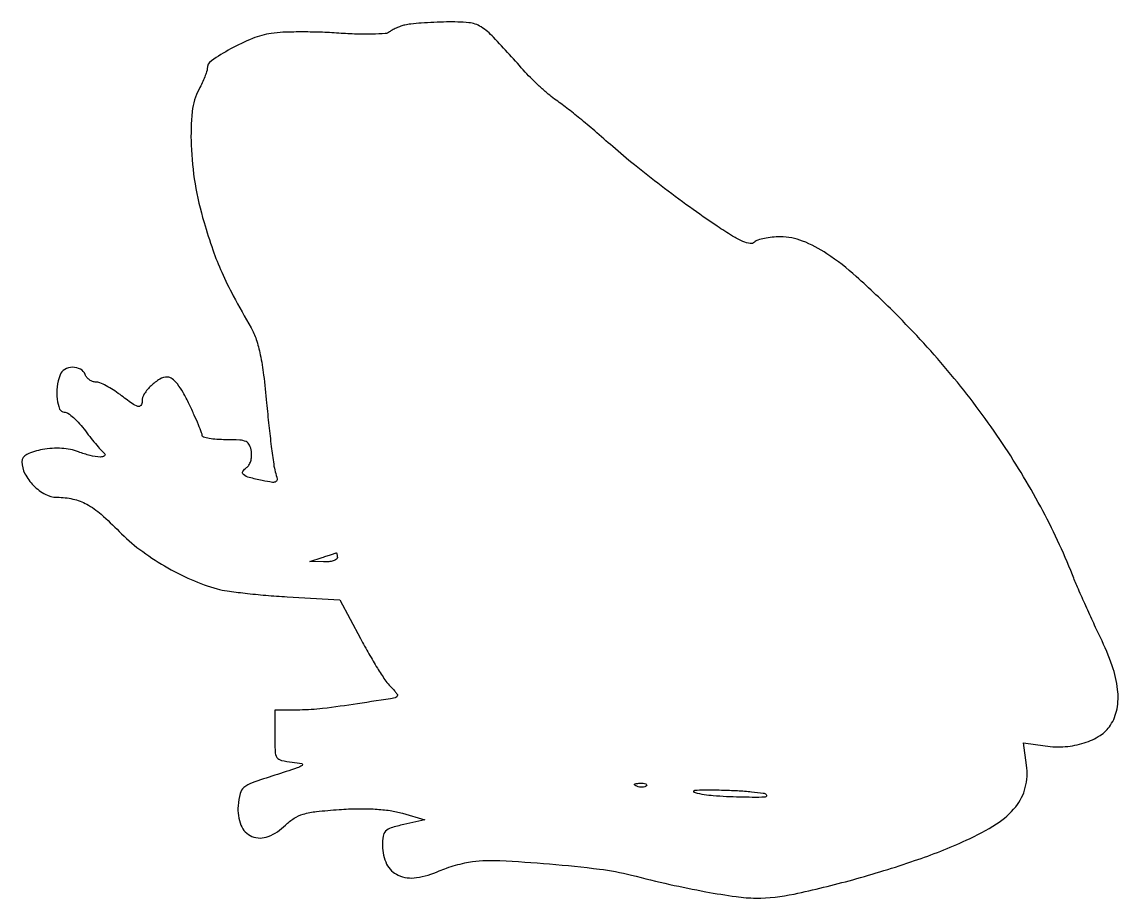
# Model space of a CAD drawing. Extents: x 0 to 219, y 0 to 175.
import ezdxf

# ---------------------------------------------------------------- set-up
doc = ezdxf.new("R2010")
doc.units = 0

msp = doc.modelspace()

# ---------------------------------------------------------------- linework, layer by layer
for points in [[(76.5, 174.27639, 0.025007), (75.65351, 174.022837, 0.019632), (74.763792, 173.66717, 0.02003), (73.961137, 173.269886, 0.045233), (73.398017, 172.89279, -0.154802), (72.570052, 172.568498, -0.010235), (69.980639, 172.450148, -0.014031), (66.833709, 172.459132, -0.009987), (63.311856, 172.638511, 0.009695), (59.540226, 172.832822, 0.008781), (55.637158, 172.889508, 0.00883), (52.141448, 172.817143, 0.02763), (49.801302, 172.597454, 0.058332), (46.047487, 171.577193, 0.030643), (41.67234, 169.500432, 0.024533), (37.846515, 167.136315, 0.245309), (36.993839, 165.52656, -0.079557), (36.898402, 164.95264, -0.013915), (36.519942, 163.920302, -0.01479), (36.00163, 162.723839, -0.012796), (35.389222, 161.5, 0.097127), (34.021983, 157.015195, 0.034779), (33.802233, 150.304206, 0.032419), (34.587161, 142.606081, 0.030191), (36.369025, 134.884401, 0.012113), (38.140465, 129.38044, 0.021054), (39.910067, 124.920233, 0.018353), (42.212947, 120.231067, 0.00697), (45.75378, 113.858341, -0.051564), (46.790632, 111.524351, -0.027482), (47.603912, 108.467992, -0.020331), (48.277383, 104.409984, -0.008336), (48.874438, 98.858341, 0.003901), (49.32056, 94.33289, 0.004839), (49.809242, 90.1296, 0.003985), (50.281377, 86.611096, 0.035939), (50.609934, 85.093488, -0.026578), (50.951467, 83.647281, -0.2998), (50.731029, 83.131343, -0.186581), (50.062481, 82.984965, -0.011006), (47.980477, 83.353905, -0.015157), (45.397263, 83.952502, -0.1081), (44.261657, 84.534191, -0.367626), (44.146204, 85.177896, -0.123145), (44.866452, 85.917463, 0.12046), (45.342919, 86.401558, 0.060748), (45.691465, 87.189774, 0.055044), (45.869329, 88.140098, 0.053929), (45.837492, 89.11309, 0.071733), (45.458633, 90.412575, 0.178184), (44.772593, 91.106659, 0.096625), (43.497121, 91.426788, 0.013315), (40.748381, 91.5, -0.016068), (38.92697, 91.558548, -0.026263), (37.393025, 91.738503, -0.024371), (36.240741, 91.993791, -0.338627), (35.998381, 92.311925, 0.093514), (35.898692, 92.846127, 0.004821), (35.243817, 94.482782, 0.007524), (34.412792, 96.419605, 0.00538), (33.427379, 98.561925, 0.018165), (32.199572, 100.9307, 0.039921), (31.057818, 102.620072, 0.054598), (30.009725, 103.672746, 0.171268), (29.082366, 104, 0.133647), (27.536028, 103.579156, 0.057156), (25.810839, 102.279527, 0.057341), (24.439739, 100.639841, 0.146502), (24, 99.171259, -0.149245), (23.751307, 98.356646, -0.328831), (23.171535, 98.149728, -0.081296), (22.013659, 98.71594, -0.008638), (19.588887, 100.5, 0.020684), (18.220409, 101.456947, 0.022739), (16.819126, 102.265625, 0.022913), (15.568615, 102.842351, 0.096877), (14.762598, 103, -0.087584), (14.127561, 103.112098, -0.066445), (13.499801, 103.440625, -0.065788), (12.974192, 103.926584, -0.081877), (12.638374, 104.5, 0.179422), (11.694335, 105.573164, 0.128325), (10.126262, 105.955238, 0.126536), (8.554787, 105.523721, 0.172858), (7.606989, 104.418213, 0.062816), (7.029815, 102.069243, 0.05719), (7.026774, 99.572577, 0.068117), (7.522274, 97.624409, 0.305427), (8.449109, 97, -0.152889), (9.182074, 96.770512, -0.029206), (10.293632, 95.898438, -0.028702), (11.516997, 94.68571, -0.022963), (12.69342, 93.25, 0.007166), (13.837332, 91.760381, 0.008463), (14.962952, 90.385748, 0.007542), (15.948006, 89.258406, 0.051708), (16.494311, 88.765313, -0.509096), (16.493375, 88.278517, -0.173325), (15.6803, 88.041333, -0.045711), (13.60732, 88.356248, -0.030546), (11.3151, 89.073339, 0.079626), (7.971502, 89.769757, 0.055396), (4.115717, 89.521692, 0.060714), (0.96731, 88.560846, 0.296592), (0, 87.073586, 0.123298), (0.591947, 84.709615, 0.072624), (2.330939, 82.352928, 0.072789), (4.665601, 80.597294, 0.125515), (7.00748, 80, -0.05482), (10.195248, 79.64944, -0.070784), (12.947478, 78.61226, -0.05431), (15.80574, 76.613553, -0.019314), (19.433078, 73.184021, 0.037823), (23.523418, 69.59371, 0.028767), (28.489824, 66.28811, 0.028701), (33.818882, 63.565333, 0.036959), (39, 61.726267, 0.031969), (40.989221, 61.316229, 0.006527), (44.555527, 60.863345, 0.00685), (48.721906, 60.447164, 0.006382), (52.99754, 60.134082), (63.49508, 59.5), (67.612837, 51.813275, 0.007002), (69.309219, 48.750425, 0.008278), (71.001197, 45.904331, 0.007363), (72.501105, 43.55207, 0.050801), (73.365297, 42.491846, -0.009627), (73.991564, 41.840988, -0.013744), (74.519806, 41.237985, -0.009621), (74.931431, 40.721272, -0.164828), (75, 40.518923, -0.368082), (74.518241, 39.953168, -0.002076), (67.051042, 38.779682, -0.008112), (60.062637, 37.826909, -0.027958), (55.5, 37.537365), (50.5, 37.5), (50.5, 32.5, 0.010827), (50.570349, 29.25155, 0.134231), (50.94384, 28.086274, 0.196139), (51.813507, 27.483101, 0.027955), (54, 27.123198, -0.022563), (55.883399, 26.833996, -0.64971), (55.96385, 26.475862, -0.080768), (54.989414, 25.970737, -0.002293), (50.5, 24.520418, 0.007613), (45.967964, 23.00289, 0.088949), (44.351463, 22.086409, 0.160243), (43.572211, 20.842969, 0.03965), (43.177108, 18.437103, 0.113694), (43.734817, 14.560955, 0.205965), (45.939397, 12.312587, 0.193987), (49.204757, 12.29375, 0.102343), (52.646735, 14.555826, -0.055301), (54.357994, 15.925306, -0.070345), (56.199477, 16.756429, -0.044009), (58.802429, 17.272001, -0.009651), (63.35128, 17.674608, -0.013375), (67.148419, 17.835045, -0.018332), (70.567471, 17.762611, -0.02068), (73.547006, 17.466078, -0.034949), (76, 16.942164), (80.5, 15.646764), (76.25, 14.6813, 0.017849), (73.733483, 14.014357, 0.123336), (72.646735, 13.362639, 0.161065), (72.141372, 12.357282, 0.036615), (72, 10.429347, 0.114876), (72.849074, 6.782506, 0.176119), (75.165842, 4.56, 0.142531), (78.794736, 4.075159, 0.0681), (83.348871, 5.415965, -0.023444), (84.808597, 5.991286, -0.013747), (86.602481, 6.548291, -0.013732), (88.431211, 7.00767, -0.022671), (90, 7.282316, -0.044769), (95.44996, 7.492246, -0.008475), (105.384463, 6.816383, -0.00919), (115.3888, 5.77969, -0.032413), (121.738403, 4.581976, 0.00767), (129.40161, 2.739928, 0.009588), (136.568974, 1.276703, 0.010062), (142.651497, 0.2821, 0.035455), (146.602089, 0.000818, 0.052706), (154.212287, 0.803722, 0.014436), (165.948395, 3.667029, 0.015148), (178.301702, 7.46756, 0.023943), (188.605481, 11.542858, 0.035176), (194.662624, 14.81137, 0.082027), (198.495362, 18.23338, 0.107897), (200.406388, 22.058725, 0.096437), (200.655468, 26.496985), (200.044338, 30.955662), (204.397201, 30.359036, 0.05301), (208.387442, 30.23811, 0.058405), (212.180031, 30.976558, 0.064762), (215.330249, 32.453169, 0.106169), (217.418092, 34.515337, 0.10023), (218.719213, 37.770585, 0.073894), (218.847374, 41.660497, 0.056263), (217.765021, 46.346549, 0.027335), (215.40255, 52.028212, -0.003878), (213.879931, 55.254428, -0.003053), (212.279238, 58.771577, -0.003086), (210.831859, 62.058308, -0.007616), (209.821735, 64.49205, 0.029106), (203.474983, 78.10116, 0.025341), (195.317927, 91.548856, 0.024557), (185.553882, 104.526602, 0.023273), (174.396851, 116.729489, 0.012703), (166.652551, 124.063549, 0.036147), (160.78898, 128.619281, 0.053266), (155.932686, 131.158865, 0.094128), (151.504219, 132, 0.024168), (149.853397, 131.920159, 0.0274), (148.286683, 131.681069, 0.02817), (146.99584, 131.334152, 0.117163), (146.314276, 130.914276, -0.242004), (145.461838, 130.640727, -0.060375), (144.013107, 131.065106, -0.036159), (141.916937, 132.150671, -0.010596), (138.864276, 134.113053, -0.007867), (133.351942, 137.951422, -0.006691), (127.653996, 142.17056, -0.006882), (122.334827, 146.33744, -0.011561), (118, 149.999019, 0.003378), (114.399369, 153.142816, 0.006271), (111.429389, 155.636629, 0.007531), (108.832849, 157.697405, 0.009815), (106.392342, 159.5, -0.0214), (105.09528, 160.505283, -0.010134), (103.507701, 161.904451, -0.010023), (101.903287, 163.437676, -0.013971), (100.535152, 164.876853, 0.004075), (94.173454, 171.839772, 0.063818), (91.70202, 173.899877, 0.120319), (89.266402, 174.728499, 0.026695), (84.833371, 174.883999, 0.006489), (82.26198, 174.803507, 0.007128), (79.772928, 174.657663, 0.006704), (77.650786, 174.4743, 0.035372)], [(63, 68, -0.247444), (62.8017, 67.623838, -0.071149), (62.192188, 67.323031, -0.053647), (61.303399, 67.134337, -0.034573), (60.25, 67.09968), (57.5, 67.19936), (60, 68, 0.000662), (60.976003, 68.313996, 0.000952), (61.839062, 68.594733, 0.000496), (62.569896, 68.834804, 0.015258), (62.75, 68.90032, -0.370704), (62.845932, 68.867397, -0.064928), (62.926563, 68.676969, -0.044027), (62.98213, 68.376479, -0.02372)], [(124.729167, 22.395833, -0.126455), (124.402231, 22.202593, -0.060344), (123.916927, 22.123424, -0.05415), (123.359369, 22.160852, -0.051402), (122.8125, 22.316886, -0.054073), (122.395823, 22.538436, -0.470617), (122.37858, 22.720685, -0.168741), (122.670344, 22.862007, -0.018894), (123.416667, 22.921053, -0.028489), (124.112848, 22.910055, -0.077125), (124.592839, 22.799335, -0.208169), (124.77538, 22.614691, -0.296942)], [(148.646156, 20.687177, -0.663038), (148.4152, 20.118166, -0.008993), (143.353251, 20.137071, -0.014395), (138.086397, 20.403311, -0.042061), (134.5, 20.994479, -0.26397), (134.211879, 21.270308, -0.468787), (134.371047, 21.510251, -0.027851), (136.238592, 21.608697, -0.004984), (139.729489, 21.563342, -0.007599), (142.932592, 21.44106, -0.011149), (145.743424, 21.228011, -0.006716), (148.073516, 20.967408, -0.166664)]]:
    msp.add_lwpolyline(points, format="xyb", close=True)

doc.saveas('drawing.dxf')
